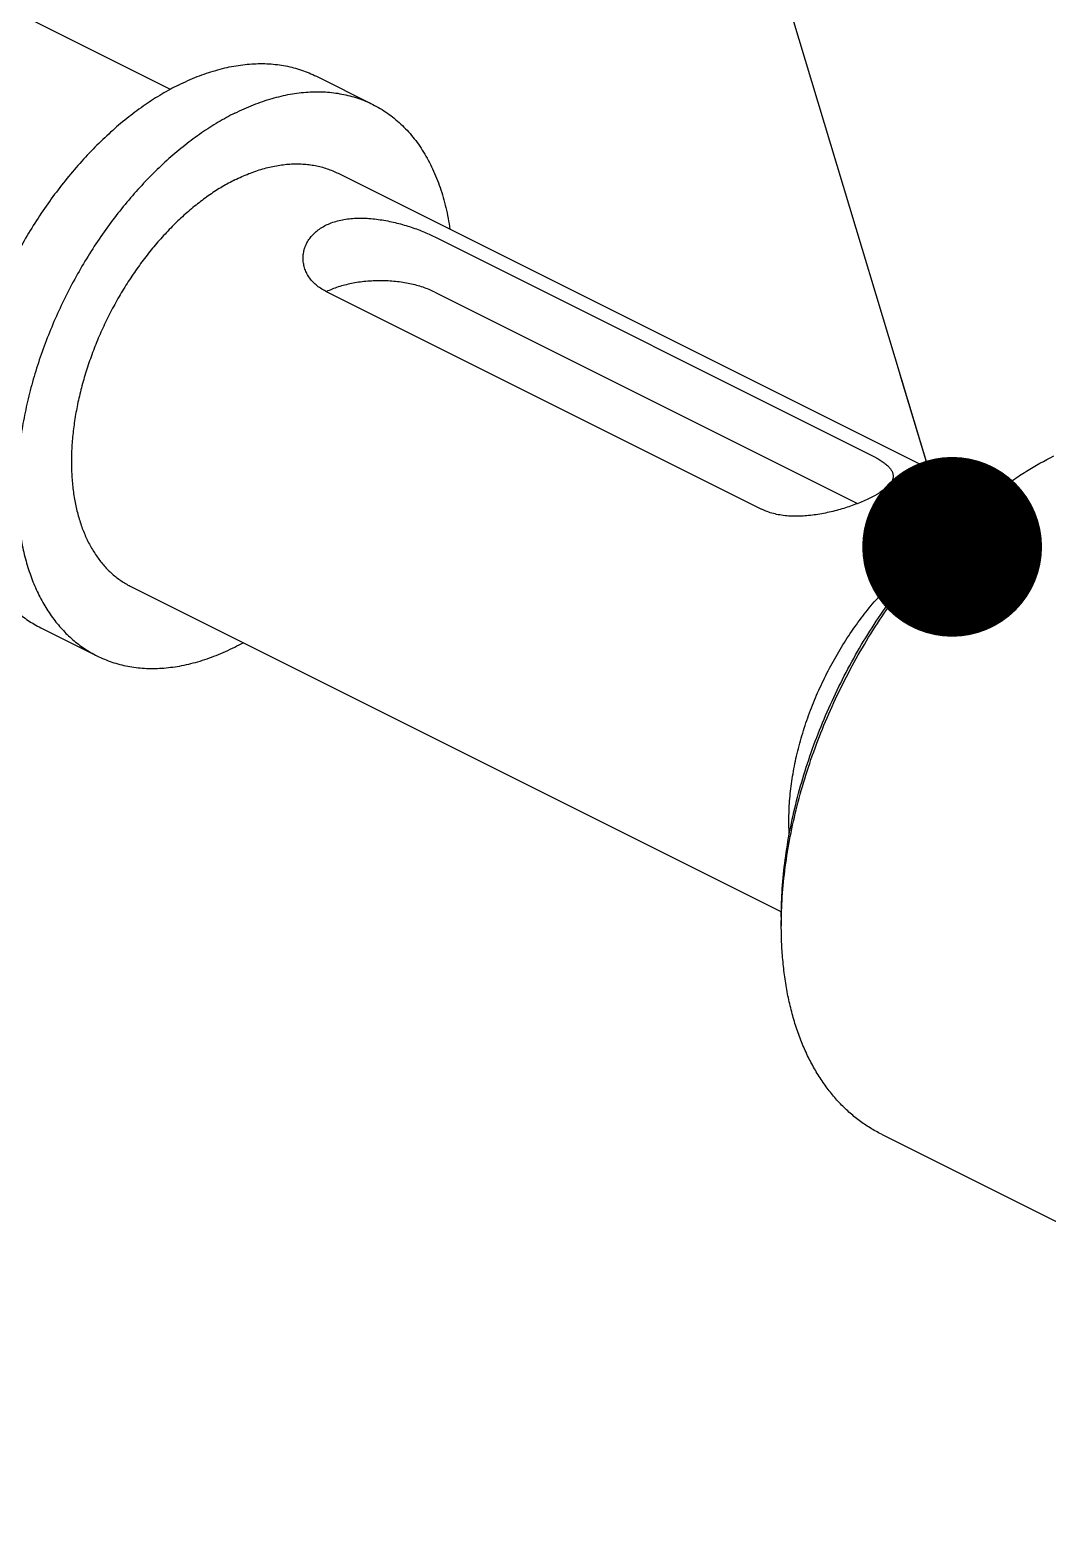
# Model space of a CAD drawing. Header units: millimetres. Extents: x 0 to 210, y 0 to 297.
# Drawn here: x 94.15 to 113.96, y 137.22 to 166.51 of the extents above; entities that cross this region are included whole.
import ezdxf

# ---------------------------------------------------------------- set-up
doc = ezdxf.new("R2010")
doc.units = ezdxf.units.MM
doc.header["$LTSCALE"] = 19.36
doc.layers.get('0').update_dxf_attribs({"linetype": 'CONTINUOUS'})
doc.layers.add('02___PRT_ALL_AXES', color=7, linetype='CONTINUOUS')
doc.styles.get("Standard").update_dxf_attribs({"font": 'txt', "width": 0.85})
doc.dimstyles.get("Standard").update_dxf_attribs({"dimtxt": 3.5, "dimasz": 3.5, "dimexe": 1.5, "dimexo": 1, "dimtad": 1, "dimdec": 3, "dimtxsty": 'STANDARD', "dimblk": 'OPEN', "dimblk1": 'OPEN', "dimblk2": 'OPEN', "dimcen": 0.09, "dimadec": 3, "dimazin": 2, "dimtol": 1, "dimtp": 0.001, "dimtm": 0.001, "dimtfac": 1, "dimtdec": 3, "dimtofl": 0, "dimtmove": 0, "dimatfit": 3, "dimldrblk": 'OPEN', "dimfxl": 1, "dimtolj": 1, "dimarcsym": 0})

# ---------------------------------------------------------------- blocks, each defined once
blk = doc.blocks.new('_OPEN')
at = {"color": 0, "linetype": 'BYBLOCK'}
for p, q in [((0, 0), (-1, 0.2143)), ((-1, -0.2143), (0, 0)), ((-1, 0), (0, 0))]:
    blk.add_line(p, q, dxfattribs=at)

msp = doc.modelspace()

# ---------------------------------------------------------------- linework, layer by layer
at = {"color": 7, "linetype": 'CONTINUOUS'}
for p, q in [((102.023, 162.491), (110.508, 158.249)), ((99.901, 161.431), (108.387, 157.188)), ((102.023, 161.415), (110.255, 157.299)), ((112.871, 157.459), (113.013, 157.565)), ((108.77, 149.256), (108.77, 149.079))]:
    msp.add_line(p, q, dxfattribs=at)
for points, knots in [([(99.901, 162.714), (99.937, 162.732), (100.012, 162.764), (100.132, 162.802), (100.259, 162.829), (100.392, 162.847), (100.53, 162.855), (100.673, 162.853), (100.817, 162.843), (100.963, 162.825), (101.109, 162.8), (101.253, 162.768), (101.395, 162.731), (101.533, 162.689), (101.666, 162.644), (101.792, 162.596), (101.911, 162.545), (101.987, 162.509), (102.023, 162.491)], [0, 0, 0, 0, 0.054489, 0.111312, 0.170409, 0.231633, 0.294762, 0.359511, 0.425542, 0.492472, 0.559871, 0.627269, 0.694148, 0.759943, 0.824052, 0.885847, 0.944695, 1, 1, 1, 1]), ([(99.462, 162.074), (99.462, 162.106), (99.467, 162.169), (99.488, 162.263), (99.524, 162.353), (99.574, 162.44), (99.637, 162.52), (99.713, 162.594), (99.802, 162.66), (99.867, 162.697), (99.901, 162.714)], [0, 0, 0, 0, 0.11584, 0.232453, 0.350777, 0.471767, 0.596369, 0.725466, 0.859818, 1, 1, 1, 1]), ([(99.901, 161.431), (99.867, 161.448), (99.802, 161.485), (99.713, 161.551), (99.637, 161.626), (99.574, 161.707), (99.524, 161.794), (99.488, 161.885), (99.467, 161.979), (99.462, 162.042), (99.462, 162.074)], [0, 0, 0, 0, 0.139853, 0.274061, 0.403198, 0.527979, 0.649206, 0.767716, 0.884361, 1, 1, 1, 1]), ([(102.023, 161.415), (101.987, 161.433), (101.913, 161.466), (101.796, 161.51), (101.672, 161.547), (101.54, 161.578), (101.403, 161.603), (101.262, 161.621), (101.118, 161.632), (100.973, 161.636), (100.828, 161.633), (100.683, 161.623), (100.542, 161.606), (100.404, 161.582), (100.272, 161.552), (100.146, 161.516), (100.028, 161.473), (99.953, 161.44), (99.917, 161.423)], [0, 0, 0, 0, 0.054732, 0.112346, 0.172549, 0.234997, 0.299299, 0.365029, 0.431738, 0.498958, 0.566214, 0.633029, 0.698936, 0.76348, 0.826232, 0.886796, 0.944819, 1, 1, 1, 1]), ([(110.508, 158.249), (110.525, 158.24), (110.559, 158.223), (110.607, 158.197), (110.653, 158.17), (110.695, 158.144), (110.735, 158.117), (110.771, 158.091), (110.804, 158.065), (110.834, 158.039), (110.86, 158.013), (110.883, 157.987), (110.903, 157.961), (110.919, 157.935), (110.932, 157.909), (110.941, 157.883), (110.946, 157.857), (110.947, 157.84), (110.947, 157.831)], [0, 0, 0, 0, 0.091029, 0.178314, 0.26169, 0.341025, 0.416225, 0.487239, 0.554063, 0.616749, 0.675408, 0.730222, 0.781452, 0.829454, 0.874688, 0.917725, 0.959241, 1, 1, 1, 1]), ([(113.013, 157.565), (113.099, 157.629), (113.272, 157.754), (113.621, 157.983), (113.891, 158.135), (114.073, 158.226)], [0, 0, 0, 0, 0.258526, 0.511485, 1, 1, 1, 1]), ([(110.947, 157.831), (110.947, 157.823), (110.946, 157.805), (110.941, 157.779), (110.932, 157.753), (110.919, 157.727), (110.903, 157.701), (110.883, 157.675), (110.86, 157.649), (110.834, 157.622), (110.804, 157.596), (110.771, 157.569), (110.735, 157.543), (110.695, 157.516), (110.653, 157.49), (110.59, 157.453), (110.542, 157.428), (110.508, 157.411)], [0, 0, 0, 0, 0.040649, 0.082153, 0.125257, 0.17062, 0.21879, 0.270206, 0.325202, 0.384023, 0.446835, 0.513736, 0.584767, 0.659915, 0.739127, 0.822306, 1, 1, 1, 1]), ([(110.508, 157.411), (110.472, 157.393), (110.396, 157.357), (110.277, 157.307), (110.151, 157.259), (110.018, 157.214), (109.88, 157.173), (109.738, 157.137), (109.593, 157.105), (109.448, 157.08), (109.302, 157.062), (109.158, 157.052), (109.015, 157.05), (108.877, 157.057), (108.744, 157.074), (108.617, 157.101), (108.498, 157.138), (108.422, 157.17), (108.387, 157.188)], [0, 0, 0, 0, 0.055315, 0.114144, 0.175911, 0.240003, 0.305801, 0.372702, 0.440138, 0.507579, 0.574544, 0.640594, 0.705343, 0.768451, 0.829641, 0.888702, 0.945502, 1, 1, 1, 1]), ([(108.77, 149.079), (108.77, 149.268), (108.784, 149.651), (108.842, 150.231), (108.939, 150.821), (109.073, 151.419), (109.244, 152.019), (109.45, 152.616), (109.689, 153.207), (109.961, 153.788), (110.262, 154.353), (110.591, 154.899), (110.946, 155.422), (111.323, 155.919), (111.72, 156.384), (112.135, 156.816), (112.564, 157.211), (112.862, 157.452), (113.013, 157.565)], [0, 0, 0, 0, 0.057721, 0.117265, 0.178434, 0.241004, 0.304723, 0.36932, 0.434511, 0.5, 0.565489, 0.63068, 0.695277, 0.758996, 0.821566, 0.882735, 0.942279, 1, 1, 1, 1]), ([(108.77, 149.256), (108.77, 149.438), (108.783, 149.809), (108.84, 150.369), (108.933, 150.94), (109.063, 151.518), (109.228, 152.097), (109.427, 152.675), (109.658, 153.246), (109.921, 153.807), (110.212, 154.354), (110.53, 154.882), (110.873, 155.388), (111.238, 155.867), (111.622, 156.318), (112.023, 156.735), (112.437, 157.117), (112.726, 157.349), (112.871, 157.459)], [0, 0, 0, 0, 0.057721, 0.117265, 0.178434, 0.241004, 0.304723, 0.36932, 0.434511, 0.5, 0.565489, 0.63068, 0.695277, 0.758996, 0.821566, 0.882735, 0.942279, 1, 1, 1, 1]), ([(108.925, 150.863), (108.918, 150.984), (108.914, 151.231), (108.936, 151.608), (108.986, 151.994), (109.063, 152.387), (109.168, 152.783), (109.298, 153.178), (109.453, 153.569), (109.631, 153.952), (109.831, 154.325), (110.05, 154.684), (110.288, 155.025), (110.542, 155.345), (110.81, 155.643), (111.089, 155.915), (111.377, 156.159), (111.578, 156.304), (111.679, 156.371)], [0, 0, 0, 0, 0.056782, 0.115718, 0.176596, 0.23916, 0.303115, 0.368138, 0.433886, 0.499999, 0.566112, 0.631859, 0.696883, 0.760838, 0.823402, 0.884281, 0.943217, 1, 1, 1, 1]), ([(110.719, 145.023), (110.643, 145.061), (110.495, 145.144), (110.283, 145.288), (110.083, 145.453), (109.895, 145.637), (109.72, 145.839), (109.559, 146.06), (109.411, 146.298), (109.278, 146.552), (109.16, 146.822), (109.056, 147.108), (108.968, 147.407), (108.896, 147.719), (108.84, 148.044), (108.8, 148.38), (108.775, 148.727), (108.77, 148.961), (108.77, 149.079)], [0, 0, 0, 0, 0.05372, 0.107713, 0.162245, 0.217566, 0.273908, 0.331477, 0.390453, 0.450987, 0.513199, 0.57718, 0.642993, 0.710676, 0.78024, 0.851673, 0.924944, 1, 1, 1, 1])]:
    msp.add_open_spline(points, degree=3, knots=knots, dxfattribs=at)
at = {"layer": '02___PRT_ALL_AXES', "color": 7, "linetype": 'CONTINUOUS'}
for p, q in [((70.129, 178.734), (96.876, 165.361)), ((99.721, 165.616), (100.817, 165.068)), ((100.146, 163.726), (112.796, 157.401)), ((96.121, 155.676), (108.771, 149.351)), ((94.354, 154.882), (95.45, 154.334)), ((110.719, 145.023), (126.317, 137.224))]:
    msp.add_line(p, q, dxfattribs=at)
msp.add_arc((95.896, 158.977), 5, 296.5796, 298.6644, dxfattribs=at)
for points, knots in [([(97.038, 165.445), (97.156, 165.504), (97.393, 165.611), (97.753, 165.735), (98.109, 165.819), (98.402, 165.855), (98.631, 165.863), (98.798, 165.859), (98.961, 165.844), (99.122, 165.819), (99.278, 165.784), (99.431, 165.738), (99.578, 165.683), (99.674, 165.639), (99.721, 165.616)], [0, 0, 0, 0, 0.142513, 0.278978, 0.40964, 0.534959, 0.595847, 0.655676, 0.714567, 0.772653, 0.830081, 0.887004, 0.943588, 1, 1, 1, 1]), ([(97.038, 165.445), (96.927, 165.39), (96.706, 165.269), (96.383, 165.061), (96.063, 164.824), (95.75, 164.561), (95.444, 164.273), (95.147, 163.961), (94.861, 163.627), (94.588, 163.273), (94.33, 162.902), (94.087, 162.515), (93.862, 162.115), (93.656, 161.704), (93.469, 161.284), (93.303, 160.858), (93.159, 160.429), (93.038, 159.998), (92.941, 159.569), (92.867, 159.144), (92.818, 158.726), (92.794, 158.316), (92.794, 157.918), (92.82, 157.533), (92.87, 157.164), (92.945, 156.814), (93.044, 156.483), (93.167, 156.174), (93.312, 155.889), (93.453, 155.671), (93.577, 155.511), (93.674, 155.399), (93.775, 155.294), (93.882, 155.196), (93.993, 155.106), (94.109, 155.023), (94.229, 154.948), (94.312, 154.903), (94.354, 154.882)], [0, 0, 0, 0, 0.029379, 0.059823, 0.091292, 0.123725, 0.157047, 0.191167, 0.225983, 0.261382, 0.297245, 0.333444, 0.369848, 0.406326, 0.442742, 0.478962, 0.514857, 0.550299, 0.585166, 0.619347, 0.652738, 0.685247, 0.716797, 0.747327, 0.776794, 0.805178, 0.832483, 0.858741, 0.884013, 0.908393, 0.920291, 0.932015, 0.943588, 0.955031, 0.966368, 0.977624, 0.988826, 1, 1, 1, 1]), ([(98.134, 164.897), (98.252, 164.956), (98.489, 165.063), (98.85, 165.187), (99.205, 165.271), (99.498, 165.307), (99.727, 165.315), (99.894, 165.311), (100.057, 165.296), (100.218, 165.271), (100.374, 165.236), (100.527, 165.19), (100.674, 165.135), (100.77, 165.091), (100.817, 165.068)], [0, 0, 0, 0, 0.142513, 0.278978, 0.40964, 0.534959, 0.595847, 0.655676, 0.714567, 0.772653, 0.830081, 0.887004, 0.943588, 1, 1, 1, 1]), ([(100.817, 165.068), (100.866, 165.043), (100.964, 164.99), (101.104, 164.899), (101.238, 164.798), (101.366, 164.686), (101.487, 164.564), (101.601, 164.432), (101.708, 164.291), (101.842, 164.088), (101.991, 163.81), (102.136, 163.447), (102.248, 163.054), (102.3, 162.78), (102.32, 162.639)], [0, 0, 0, 0, 0.0559, 0.111989, 0.168453, 0.225471, 0.283214, 0.341837, 0.401486, 0.462288, 0.587727, 0.718911, 0.856272, 1, 1, 1, 1]), ([(98.134, 164.897), (98.023, 164.842), (97.802, 164.721), (97.479, 164.513), (97.159, 164.276), (96.846, 164.013), (96.54, 163.725), (96.243, 163.413), (95.957, 163.079), (95.684, 162.725), (95.426, 162.354), (95.183, 161.967), (94.958, 161.567), (94.752, 161.156), (94.565, 160.736), (94.399, 160.31), (94.255, 159.881), (94.134, 159.45), (94.037, 159.021), (93.963, 158.596), (93.914, 158.178), (93.89, 157.768), (93.89, 157.37), (93.916, 156.985), (93.966, 156.616), (94.041, 156.266), (94.14, 155.935), (94.263, 155.626), (94.408, 155.341), (94.549, 155.123), (94.673, 154.963), (94.77, 154.851), (94.871, 154.746), (94.978, 154.648), (95.089, 154.558), (95.205, 154.475), (95.325, 154.4), (95.408, 154.355), (95.45, 154.334)], [0, 0, 0, 0, 0.029379, 0.059823, 0.091292, 0.123725, 0.157047, 0.191167, 0.225983, 0.261382, 0.297245, 0.333444, 0.369848, 0.406326, 0.442742, 0.478962, 0.514857, 0.550299, 0.585166, 0.619347, 0.652738, 0.685247, 0.716797, 0.747327, 0.776794, 0.805178, 0.832483, 0.858741, 0.884013, 0.908393, 0.920291, 0.932015, 0.943588, 0.955031, 0.966368, 0.977624, 0.988826, 1, 1, 1, 1]), ([(98.134, 163.598), (98.223, 163.642), (98.4, 163.722), (98.671, 163.815), (98.937, 163.878), (99.157, 163.906), (99.328, 163.912), (99.454, 163.908), (99.576, 163.897), (99.697, 163.878), (99.814, 163.852), (99.928, 163.818), (100.039, 163.776), (100.111, 163.743), (100.146, 163.726)], [0, 0, 0, 0, 0.142513, 0.278978, 0.40964, 0.534959, 0.595847, 0.655676, 0.714567, 0.772653, 0.830081, 0.887004, 0.943588, 1, 1, 1, 1]), ([(98.134, 163.598), (98.051, 163.557), (97.885, 163.466), (97.643, 163.31), (97.403, 163.132), (97.168, 162.935), (96.938, 162.719), (96.716, 162.485), (96.501, 162.235), (96.297, 161.969), (96.103, 161.691), (95.921, 161.401), (95.752, 161.1), (95.597, 160.792), (95.457, 160.477), (95.333, 160.158), (95.225, 159.836), (95.134, 159.513), (95.061, 159.191), (95.006, 158.873), (94.969, 158.559), (94.951, 158.251), (94.951, 157.953), (94.97, 157.664), (95.008, 157.387), (95.064, 157.124), (95.139, 156.876), (95.231, 156.645), (95.34, 156.431), (95.466, 156.236), (95.584, 156.09), (95.687, 155.985), (95.767, 155.911), (95.85, 155.844), (95.937, 155.782), (96.028, 155.725), (96.09, 155.692), (96.121, 155.676)], [0, 0, 0, 0, 0.029379, 0.059824, 0.091293, 0.123726, 0.157049, 0.191169, 0.225985, 0.261385, 0.297247, 0.333447, 0.369852, 0.40633, 0.442746, 0.478967, 0.514862, 0.550304, 0.585172, 0.619353, 0.652744, 0.685254, 0.716804, 0.747334, 0.776801, 0.805186, 0.832491, 0.858749, 0.884021, 0.908401, 0.932015, 0.943588, 0.95503, 0.966367, 0.977624, 0.988825, 1, 1, 1, 1]), ([(95.45, 154.334), (95.497, 154.311), (95.593, 154.267), (95.741, 154.212), (95.893, 154.166), (96.05, 154.131), (96.21, 154.106), (96.374, 154.091), (96.541, 154.087), (96.769, 154.095), (97.062, 154.131), (97.418, 154.215), (97.778, 154.339), (98.015, 154.446), (98.134, 154.505)], [0, 0, 0, 0, 0.056412, 0.112996, 0.169919, 0.227347, 0.285433, 0.344324, 0.404153, 0.465041, 0.59036, 0.721022, 0.857487, 1, 1, 1, 1])]:
    msp.add_open_spline(points, degree=3, knots=knots, dxfattribs=at)

# ---------------------------------------------------------------- leaders
at = {"color": 2, "linetype": 'CONTINUOUS'}
msp.add_leader([(112.095, 156.456), (104.538, 181.514)], dimstyle='STANDARD', override={"dimtad": 0, "dimldrblk": 'DOT'}, dxfattribs=at)

doc.saveas('drawing.dxf')
